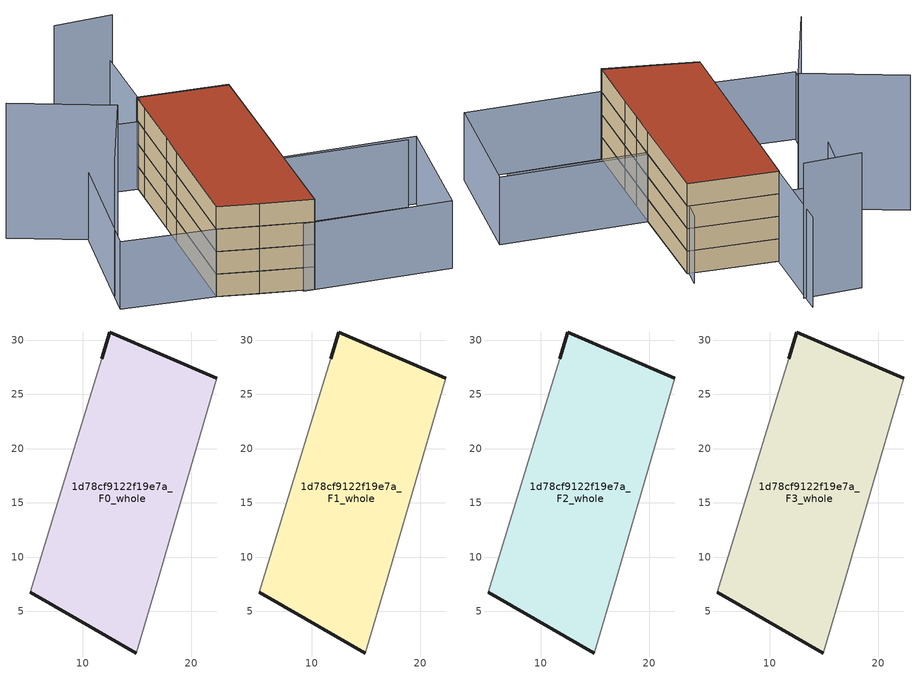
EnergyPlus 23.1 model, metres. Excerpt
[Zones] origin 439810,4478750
1d78cf9122f19e7a_F0_whole
 floor ground (EU_floor_Construction): 14.92,1.17 16.98,8.14 18.02,11.65 18.98,14.96 22.32,26.5 12.48,30.76 11.72,28.31 9.71,21.72 8.84,18.85 5.16,6.78 9.47,4.29 z0
 wall outside (EU_wall_Construction): 11.72,28.31 12.48,30.76 22.32,26.5 / 14.92,1.17 9.47,4.29 5.16,6.78 z0:3
 wall adiabatic (EU_wall_Construction): 22.32,26.5 18.98,14.96 18.02,11.65 16.98,8.14 14.92,1.17 / 5.16,6.78 8.84,18.85 9.71,21.72 11.72,28.31 z0:3
1d78cf9122f19e7a_F1_whole
 floor to 1d78cf9122f19e7a_F0_whole (EU_floor_Construction): 14.92,1.17 16.98,8.14 18.02,11.65 18.98,14.96 22.32,26.5 12.48,30.76 11.72,28.31 9.71,21.72 8.84,18.85 5.16,6.78 9.47,4.29 z3
 wall outside (EU_wall_Construction): 11.72,28.31 12.48,30.76 22.32,26.5 / 14.92,1.17 9.47,4.29 5.16,6.78 z3:6
 wall adiabatic (EU_wall_Construction): 22.32,26.5 18.98,14.96 18.02,11.65 16.98,8.14 14.92,1.17 / 5.16,6.78 8.84,18.85 9.71,21.72 11.72,28.31 z3:6
1d78cf9122f19e7a_F2_whole
 floor to 1d78cf9122f19e7a_F1_whole (EU_floor_Construction): 14.92,1.17 16.98,8.14 18.02,11.65 18.98,14.96 22.32,26.5 12.48,30.76 11.72,28.31 9.71,21.72 8.84,18.85 5.16,6.78 9.47,4.29 z6
 wall outside (EU_wall_Construction): 11.72,28.31 12.48,30.76 22.32,26.5 / 14.92,1.17 9.47,4.29 5.16,6.78 z6:9
 wall adiabatic (EU_wall_Construction): 22.32,26.5 18.98,14.96 18.02,11.65 16.98,8.14 14.92,1.17 / 5.16,6.78 8.84,18.85 9.71,21.72 11.72,28.31 z6:9
1d78cf9122f19e7a_F3_whole
 floor to 1d78cf9122f19e7a_F2_whole (EU_floor_Construction): 14.92,1.17 16.98,8.14 18.02,11.65 18.98,14.96 22.32,26.5 12.48,30.76 11.72,28.31 9.71,21.72 8.84,18.85 5.16,6.78 9.47,4.29 z9
 wall outside (EU_wall_Construction): 11.72,28.31 12.48,30.76 22.32,26.5 / 14.92,1.17 9.47,4.29 5.16,6.78 z9:12
 wall adiabatic (EU_wall_Construction): 22.32,26.5 18.98,14.96 18.02,11.65 16.98,8.14 14.92,1.17 / 5.16,6.78 8.84,18.85 9.71,21.72 11.72,28.31 z9:12
 roof outside (EU_roof_Construction): 22.32,26.5 18.98,14.96 18.02,11.65 16.98,8.14 14.92,1.17 9.47,4.29 5.16,6.78 8.84,18.85 9.71,21.72 11.72,28.31 12.48,30.76 z12
shading: 34.05,8.52 17.52,15.24 / 17.52,15.24 22.94,28.55 / 29.97,-4.79 13.71,1.64 / 13.71,1.64 18.98,14.96 / 18.98,14.96 35.23,8.54 / 35.23,8.54 29.97,-4.79 / -4.99,11.35 5.01,33.59 / 5.01,33.59 15.16,29.03 / 15.16,29.03 5.16,6.78 / 5.16,6.78 -4.99,11.35 z0:9; -5.92,31.22 3.83,23.16 / 3.83,23.16 -3.85,13.87 / 15.14,38.74 8.57,40.98 z0:18; 12.29,30.02 15.49,40.82 z0:12
[Building]
EU S2 Campaign: North Axis=0; Terrain=City; Solar Distribution=FullExterior
[Site:Location]
Madrid: Latitude=40.5; Longitude=-3.5; Time Zone=1; Elevation=609
[SizingPeriod:WeatherFileDays]
AnnualSizingPeriod: Begin Month=1; Begin Day of Month=1; End Month=12; End Day of Month=31; Day of Week for Start Day=Monday; Use Weather File Daylight Saving Period=No; Use Weather File Rain and Snow Indicators=No
[MATERIAL]
EU_InternalMass_Material: Roughness=MediumRough; Thickness=0.1; Conductivity=1; Density=1800; Specific Heat=900; Thermal Absorptance=0.9; Solar Absorptance=0.7; Visible Absorptance=0.7
[MATERIAL:NOMASS] Roughness=MediumRough; Thermal Absorptance=0.9; Solar Absorptance=0.7; Visible Absorptance=0.7
Name | Thermal Resistance
EU_wall_NoMass | 0.419739
EU_roof_NoMass | 0.352165
EU_floor_NoMass | 0.608284
[CONSTRUCTION]
EU_wall_Construction: EU_wall_NoMass
EU_roof_Construction: EU_roof_NoMass
EU_floor_Construction: EU_floor_NoMass
EU_InternalMass_Construction: EU_InternalMass_Material
[ZONE] Type=1; Multiplier=1; Ceiling Height=autocalculate; Volume=836.091; Floor Area=autocalculate; Part of Total Floor Area=Yes
1d78cf9122f19e7a_F0_whole; 1d78cf9122f19e7a_F1_whole; 1d78cf9122f19e7a_F2_whole; 1d78cf9122f19e7a_F3_whole
[INTERNALMASS] Construction=EU_InternalMass_Construction; Surface Area=246.63
Name | Zone or ZoneList
1d78cf9122f19e7a_F0_whole_EU_InternalMass | 1d78cf9122f19e7a_F0_whole
1d78cf9122f19e7a_F1_whole_EU_InternalMass | 1d78cf9122f19e7a_F1_whole
1d78cf9122f19e7a_F2_whole_EU_InternalMass | 1d78cf9122f19e7a_F2_whole
1d78cf9122f19e7a_F3_whole_EU_InternalMass | 1d78cf9122f19e7a_F3_whole
[OTHEREQUIPMENT] Fuel Type=Electricity; Design Level Calculation Method=Watts/Area; Power per Zone Floor Area=1; Fraction Latent=0; Fraction Radiant=0; Fraction Lost=0; Carbon Dioxide Generation Rate=0; EndUse Subcategory=EU_Step8_InternalGains
Name | Zone or ZoneList or Space or SpaceList | Schedule
EU_Step8_InternalGain_1d78cf9122f19e7a_F0_whole_f000 | 1d78cf9122f19e7a_F0_whole | EU_Step8_GainSchedule_1d78cf9122f19e7a_F0_whole_f000
EU_Step8_InternalGain_1d78cf9122f19e7a_F1_whole_f000 | 1d78cf9122f19e7a_F1_whole | EU_Step8_GainSchedule_1d78cf9122f19e7a_F1_whole_f000
EU_Step8_InternalGain_1d78cf9122f19e7a_F2_whole_f000 | 1d78cf9122f19e7a_F2_whole | EU_Step8_GainSchedule_1d78cf9122f19e7a_F2_whole_f000
EU_Step8_InternalGain_1d78cf9122f19e7a_F3_whole_f000 | 1d78cf9122f19e7a_F3_whole | EU_Step8_GainSchedule_1d78cf9122f19e7a_F3_whole_f000
[ZONEVENTILATION:DESIGNFLOWRATE] Schedule=EU_AlwaysOn; Design Flow Rate Calculation Method=AirChanges/Hour; Air Changes per Hour=0.703302; Ventilation Type=Natural; Fan Pressure Rise=0; Fan Total Efficiency=1; Constant Term Coefficient=1; Temperature Term Coefficient=0; Velocity Term Coefficient=0; Velocity Squared Term Coefficient=0; Minimum Indoor Temperature=-100; Maximum Indoor Temperature=100; Delta Temperature=-100; Minimum Outdoor Temperature=-100; Maximum Outdoor Temperature=100; Maximum Wind Speed=40
Name | Zone or ZoneList or Space or SpaceList
EU_ConstantAir_1d78cf9122f19e7a_F0_whole | 1d78cf9122f19e7a_F0_whole
EU_ConstantAir_1d78cf9122f19e7a_F1_whole | 1d78cf9122f19e7a_F1_whole
EU_ConstantAir_1d78cf9122f19e7a_F2_whole | 1d78cf9122f19e7a_F2_whole
EU_ConstantAir_1d78cf9122f19e7a_F3_whole | 1d78cf9122f19e7a_F3_whole
[HVACTEMPLATE:THERMOSTAT] Constant Heating Setpoint=20; Constant Cooling Setpoint=50
EU_HeatOnly_1d78cf9122f19e7a_F0_whole; EU_HeatOnly_1d78cf9122f19e7a_F1_whole; EU_HeatOnly_1d78cf9122f19e7a_F2_whole; EU_HeatOnly_1d78cf9122f19e7a_F3_whole
[HVACTEMPLATE:ZONE:IDEALLOADSAIRSYSTEM] System Availability Schedule=EU_AlwaysOn; Maximum Heating Supply Air Temperature=50; Minimum Cooling Supply Air Temperature=13; Maximum Heating Supply Air Humidity Ratio=0.0156; Minimum Cooling Supply Air Humidity Ratio=0.0077; Heating Limit=NoLimit; Cooling Limit=NoLimit; Heating Availability Schedule=EU_AlwaysOn; Cooling Availability Schedule=EU_CoolingOff; Dehumidification Control Type=ConstantSensibleHeatRatio; Cooling Sensible Heat Ratio=0.7; Dehumidification Setpoint=60; Humidification Control Type=None; Humidification Setpoint=30; Outdoor Air Method=None; Outdoor Air Flow Rate per Person=0.00944; Outdoor Air Flow Rate per Zone Floor Area=0; Outdoor Air Flow Rate per Zone=0; Demand Controlled Ventilation Type=None; Outdoor Air Economizer Type=NoEconomizer; Heat Recovery Type=None; Sensible Heat Recovery Effectiveness=0.7; Latent Heat Recovery Effectiveness=0.65
Name | Template Thermostat
1d78cf9122f19e7a_F0_whole | EU_HeatOnly_1d78cf9122f19e7a_F0_whole
1d78cf9122f19e7a_F1_whole | EU_HeatOnly_1d78cf9122f19e7a_F1_whole
1d78cf9122f19e7a_F2_whole | EU_HeatOnly_1d78cf9122f19e7a_F2_whole
1d78cf9122f19e7a_F3_whole | EU_HeatOnly_1d78cf9122f19e7a_F3_whole
[SIZING:ZONE] Zone Cooling Design Supply Air Temperature Input Method=SupplyAirTemperature; Zone Cooling Design Supply Air Temperature=13; Zone Heating Design Supply Air Temperature Input Method=SupplyAirTemperature; Zone Heating Design Supply Air Temperature=50; Zone Cooling Design Supply Air Humidity Ratio=0.008; Zone Heating Design Supply Air Humidity Ratio=0.008; Cooling Design Air Flow Method=DesignDay; Cooling Design Air Flow Rate=0; Cooling Minimum Air Flow per Zone Floor Area=0.000762; Cooling Minimum Air Flow=0; Cooling Minimum Air Flow Fraction=0.2; Heating Design Air Flow Method=DesignDay; Heating Design Air Flow Rate=0; Heating Maximum Air Flow per Zone Floor Area=0.002032; Heating Maximum Air Flow=0.141576; Heating Maximum Air Flow Fraction=0.3; Account for Dedicated Outdoor Air System=No; Dedicated Outdoor Air System Control Strategy=NeutralSupplyAir; Dedicated Outdoor Air Low Setpoint Temperature for Design=autosize; Dedicated Outdoor Air High Setpoint Temperature for Design=autosize; Zone Load Sizing Method=Sensible Load Only No Latent Load; Zone Latent Cooling Design Supply Air Humidity Ratio Input Method=HumidityRatioDifference; Zone Cooling Design Supply Air Humidity Ratio Difference=0.005; Zone Latent Heating Design Supply Air Humidity Ratio Input Method=HumidityRatioDifference; Zone Humidification Design Supply Air Humidity Ratio Difference=0.005
1d78cf9122f19e7a_F0_whole; 1d78cf9122f19e7a_F1_whole; 1d78cf9122f19e7a_F2_whole; 1d78cf9122f19e7a_F3_whole
[SCHEDULE:CONSTANT]
Name | Hourly Value
EU_AlwaysOn | 1
EU_CoolingOff | 0
[SCHEDULE:FILE] Column Number=1; Rows to Skip at Top=0; Number of Hours of Data=8760; Column Separator=Comma; Interpolate to Timestep=No; Minutes per Item=60; Adjust Schedule for Daylight Savings=Yes
Name | File
EU_Step8_GainSchedule_1d78cf9122f19e7a_F0_whole_f000 | ../../schedules/1d78cf9122f19e7a/1d78cf9122f19e7a_F0_whole_f000_gain.csv
EU_Step8_GainSchedule_1d78cf9122f19e7a_F1_whole_f000 | ../../schedules/1d78cf9122f19e7a/1d78cf9122f19e7a_F1_whole_f000_gain.csv
EU_Step8_GainSchedule_1d78cf9122f19e7a_F2_whole_f000 | ../../schedules/1d78cf9122f19e7a/1d78cf9122f19e7a_F2_whole_f000_gain.csv
EU_Step8_GainSchedule_1d78cf9122f19e7a_F3_whole_f000 | ../../schedules/1d78cf9122f19e7a/1d78cf9122f19e7a_F3_whole_f000_gain.csv
